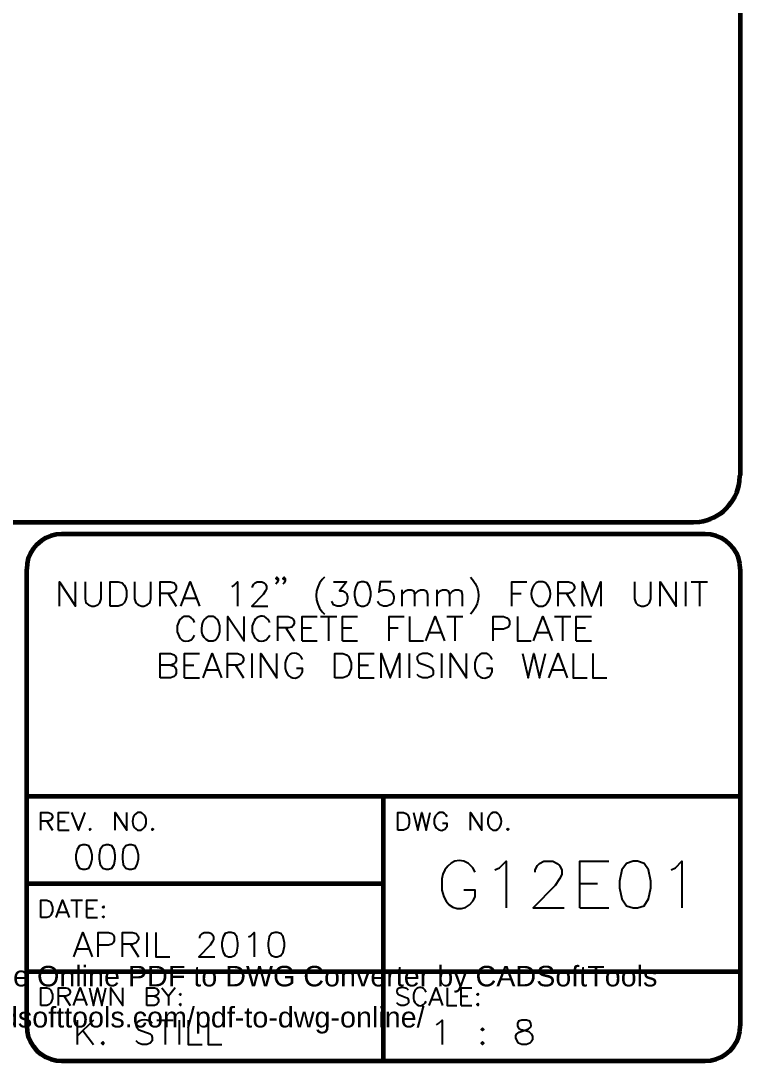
# Model space of a CAD drawing. Header units: millimetres. Extents: x 14 to 201, y 16 to 268.
# Drawn here: x 152.4 to 201.3, y 15.6 to 86.3 of the extents above; entities that cross this region are included whole.
import ezdxf

# ---------------------------------------------------------------- set-up
doc = ezdxf.new("R2010")
doc.units = ezdxf.units.MM
doc.header["$MEASUREMENT"] = 0
doc.layers.get('0').update_dxf_attribs({"linetype": 'CONTINUOUS'})
doc.layers.add('1EECE10', color=7, linetype='CONTINUOUS')
doc.styles.add('1EECEA0', font='Arial.ttf')

# ---------------------------------------------------------------- blocks, each defined once
blk = doc.blocks.new('1EBCFF0')
at = {"layer": '1EECE10', "color": 0, "true_color": 0x000001, "style": '1EECEA0'}
for s, p in [('Created in Free Online PDF to DWG Converter by CADSoftTools', (0, 0)), ('http://www.cadsofttools.com/pdf-to-dwg-online/', (0, -2))]:
    blk.add_text(s, height=1, dxfattribs=at).set_placement(p)

msp = doc.modelspace()

# ---------------------------------------------------------------- linework, layer by layer
at = {"color": 0, "linetype": 'Continuous', "lineweight": 60, "true_color": 0x000007}
for p, q in [((201.295, 264.541), (201.295, 55.414)), ((201.253, 55.012), (201.274, 55.414)), ((198.12, 52.239), (17.018, 52.239)), ((198.12, 52.26), (198.522, 52.282)), ((155.194, 51.435), (154.813, 51.414)), ((155.194, 51.456), (198.924, 51.456)), ((199.305, 51.414), (198.924, 51.435)), ((152.845, 49.445), (152.823, 49.064)), ((152.823, 18.013), (152.823, 49.064)), ((201.295, 49.064), (201.274, 49.445)), ((201.295, 49.064), (201.295, 18.013)), ((152.823, 33.634), (201.295, 33.634)), ((177.059, 21.717), (177.059, 33.634)), ((152.823, 27.686), (177.059, 27.686)), ((152.823, 21.717), (201.295, 21.717)), ((177.059, 15.621), (177.059, 21.717)), ((152.823, 18.013), (152.845, 17.632)), ((201.274, 17.632), (201.295, 18.013)), ((154.813, 15.663), (155.194, 15.642)), ((198.924, 15.621), (155.194, 15.621)), ((198.924, 15.642), (199.305, 15.663))]:
    msp.add_line(p, q, dxfattribs=at)
at = {"color": 0, "linetype": 'Continuous', "lineweight": 25, "true_color": 0x000007}
for p, q in [((173.059, 48.514), (172.889, 48.366)), ((182.965, 48.514), (183.113, 48.366)), ((197.57, 48.197), (197.57, 46.546)), ((197.972, 48.197), (199.073, 48.197)), ((198.522, 48.197), (198.522, 46.546)), ((162.433, 47.413), (162.983, 46.546)), ((178.308, 47.646), (178.308, 46.546)), ((180.679, 47.646), (180.679, 46.546)), ((185.78, 47.413), (186.415, 47.413)), ((189.484, 47.413), (190.034, 46.546)), ((163.534, 47.096), (164.317, 47.096)), ((172.889, 46.165), (173.059, 45.995)), ((183.113, 46.165), (182.965, 45.995)), ((172.784, 45.847), (173.884, 45.847)), ((173.334, 45.847), (173.334, 44.196)), ((181.356, 45.847), (182.457, 45.847)), ((181.906, 45.847), (181.906, 44.196)), ((188.68, 45.847), (189.78, 45.847)), ((189.23, 45.847), (189.23, 44.196)), ((170.434, 45.064), (170.984, 44.196)), ((171.535, 45.064), (172.17, 45.064)), ((174.286, 45.064), (174.921, 45.064)), ((177.44, 45.064), (178.054, 45.064)), ((180.192, 44.746), (180.975, 44.746)), ((187.494, 44.746), (188.278, 44.746)), ((190.161, 45.064), (190.796, 45.064)), ((171.535, 44.196), (172.551, 44.196)), ((174.286, 44.196), (175.302, 44.196)), ((190.161, 44.196), (191.199, 44.196)), ((168.106, 43.328), (168.106, 41.677)), ((178.795, 43.328), (178.795, 41.677)), ((180.996, 43.328), (180.996, 41.677)), ((163.534, 42.545), (164.169, 42.545)), ((167.005, 42.545), (167.555, 41.677)), ((175.408, 42.545), (176.043, 42.545)), ((165.036, 42.228), (165.82, 42.228)), ((188.531, 42.228), (189.315, 42.228)), ((163.534, 41.677), (164.55, 41.677)), ((175.408, 41.677), (176.424, 41.677)), ((154.178, 31.941), (154.58, 31.327)), ((154.982, 31.941), (155.427, 31.941)), ((154.982, 31.327), (155.702, 31.327)), ((190.394, 27.707), (191.601, 27.707)), ((155.829, 26.564), (156.612, 26.564)), ((156.21, 26.564), (156.21, 25.379)), ((154.982, 25.76), (155.533, 25.76)), ((156.909, 25.993), (157.353, 25.993)), ((190.394, 26.035), (192.363, 26.035)), ((156.909, 25.379), (157.628, 25.379)), ((160.972, 24.363), (160.972, 22.712)), ((159.872, 23.58), (160.422, 22.712)), ((156.252, 23.262), (157.035, 23.262)), ((162.899, 20.616), (162.454, 20.045)), ((155.363, 20.045), (155.766, 19.41)), ((156.168, 19.812), (156.739, 19.812)), ((180.34, 19.812), (180.911, 19.812)), ((182.33, 20.045), (182.795, 20.045)), ((182.33, 19.41), (183.07, 19.41)), ((156.252, 18.415), (156.252, 16.764)), ((157.353, 18.415), (156.252, 17.314)), ((161.671, 18.415), (162.772, 18.415)), ((162.221, 18.415), (162.221, 16.764)), ((163.174, 18.415), (163.174, 16.764)), ((156.633, 17.717), (157.353, 16.764))]:
    msp.add_line(p, q, dxfattribs=at)
for points in [[(155.046, 46.546), (155.046, 48.197), (156.146, 46.546), (156.146, 48.197)], [(156.782, 48.197), (156.782, 47.032), (156.845, 46.778), (157.014, 46.63), (157.247, 46.546), (157.395, 46.546), (157.649, 46.63), (157.798, 46.778), (157.882, 47.032), (157.882, 48.197)], [(160.147, 48.197), (160.147, 47.032), (160.232, 46.778), (160.401, 46.63), (160.634, 46.546), (160.782, 46.546), (161.015, 46.63), (161.184, 46.778), (161.248, 47.032), (161.248, 48.197)], [(161.883, 46.546), (161.883, 48.197), (162.602, 48.197), (162.835, 48.133), (162.899, 48.048), (162.983, 47.879), (162.983, 47.731), (162.899, 47.583), (162.835, 47.498), (162.602, 47.413), (161.883, 47.413)], [(163.301, 46.546), (163.936, 48.197), (164.55, 46.546)], [(166.751, 47.879), (166.92, 47.964), (167.153, 48.197), (167.153, 46.546)], [(168.169, 47.816), (168.169, 47.879), (168.254, 48.048), (168.338, 48.133), (168.487, 48.197), (168.804, 48.197), (168.952, 48.133), (169.037, 48.048), (169.122, 47.879), (169.122, 47.731), (169.037, 47.583), (168.889, 47.329), (168.106, 46.546), (169.206, 46.546)], [(169.905, 48.429), (169.82, 48.366), (169.757, 48.429), (169.82, 48.514), (169.905, 48.429), (169.905, 48.281), (169.82, 48.133), (169.757, 48.048)], [(170.37, 48.429), (170.307, 48.366), (170.222, 48.429), (170.307, 48.514), (170.37, 48.429), (170.37, 48.281), (170.307, 48.133), (170.222, 48.048)], [(173.672, 48.197), (174.54, 48.197), (174.075, 47.583), (174.307, 47.583), (174.456, 47.498), (174.54, 47.413), (174.625, 47.181), (174.625, 47.032), (174.54, 46.778), (174.392, 46.63), (174.159, 46.546), (173.905, 46.546), (173.672, 46.63), (173.609, 46.715), (173.524, 46.863)], [(177.61, 48.197), (176.826, 48.197), (176.742, 47.498), (176.826, 47.583), (177.059, 47.646), (177.292, 47.646), (177.525, 47.583), (177.694, 47.413), (177.758, 47.181), (177.758, 47.032), (177.694, 46.778), (177.525, 46.63), (177.292, 46.546), (177.059, 46.546), (176.826, 46.63), (176.742, 46.715), (176.657, 46.863)], [(185.78, 46.546), (185.78, 48.197), (186.796, 48.197)], [(187.6, 48.197), (187.431, 48.133), (187.283, 47.964)], [(188.066, 48.133), (187.897, 48.197), (187.6, 48.197), (187.6, 48.197)], [(188.934, 46.546), (188.934, 48.197), (189.632, 48.197), (189.865, 48.133), (189.95, 48.048), (190.034, 47.879), (190.034, 47.731), (189.95, 47.583), (189.865, 47.498), (189.632, 47.413), (188.934, 47.413)], [(190.585, 46.546), (190.585, 48.197), (191.199, 46.546), (191.834, 48.197), (191.834, 46.546)], [(194.12, 48.197), (194.12, 47.032), (194.204, 46.778), (194.352, 46.63), (194.585, 46.546), (194.755, 46.546), (194.987, 46.63), (195.136, 46.778), (195.22, 47.032), (195.22, 48.197)], [(195.855, 46.546), (195.855, 48.197), (196.956, 46.546), (196.956, 48.197)], [(178.308, 47.329), (178.562, 47.583), (178.71, 47.646), (178.943, 47.646), (179.112, 47.583), (179.176, 47.329), (179.176, 46.546)], [(179.176, 47.329), (179.409, 47.583), (179.578, 47.646), (179.811, 47.646), (179.959, 47.583), (180.044, 47.329), (180.044, 46.546)], [(180.679, 47.329), (180.911, 47.583), (181.06, 47.646), (181.314, 47.646), (181.462, 47.583), (181.547, 47.329), (181.547, 46.546)], [(181.547, 47.329), (181.779, 47.583), (181.928, 47.646), (182.16, 47.646), (182.33, 47.583), (182.414, 47.329), (182.414, 46.546)], [(187.6, 46.546), (187.897, 46.546), (188.066, 46.63)], [(164.232, 45.445), (164.148, 45.614), (163.999, 45.762), (163.83, 45.847), (163.513, 45.847), (163.364, 45.762), (163.195, 45.614), (163.132, 45.445), (163.047, 45.212), (163.047, 44.81)], [(165.164, 45.847), (165.015, 45.762), (164.846, 45.614)], [(165.164, 44.196), (165.481, 44.196), (165.65, 44.26), (165.799, 44.429), (165.883, 44.577), (165.947, 44.81), (165.947, 45.212), (165.883, 45.445), (165.799, 45.614), (165.65, 45.762), (165.481, 45.847), (165.164, 45.847), (165.164, 45.847)], [(166.497, 44.196), (166.497, 45.847), (167.598, 44.196), (167.598, 45.847)], [(168.233, 45.445), (168.148, 45.212), (168.148, 44.81)], [(169.333, 45.445), (169.249, 45.614), (169.101, 45.762)], [(169.884, 44.196), (169.884, 45.847), (170.582, 45.847), (170.836, 45.762), (170.9, 45.678), (170.984, 45.53), (170.984, 45.36), (170.9, 45.212), (170.836, 45.127), (170.582, 45.064), (169.884, 45.064)], [(171.535, 44.196), (171.535, 45.847), (172.551, 45.847)], [(174.286, 44.196), (174.286, 45.847), (175.302, 45.847)], [(177.44, 44.196), (177.44, 45.847), (178.456, 45.847)], [(178.837, 45.847), (178.837, 44.196), (179.79, 44.196)], [(179.938, 44.196), (180.573, 45.847), (181.208, 44.196)], [(184.51, 44.196), (184.51, 45.847), (185.208, 45.847), (185.441, 45.762), (185.526, 45.678), (185.611, 45.53), (185.611, 45.297), (185.526, 45.127), (185.441, 45.064), (185.208, 44.979), (184.51, 44.979)], [(186.161, 45.847), (186.161, 44.196), (187.092, 44.196)], [(187.262, 44.196), (187.897, 45.847), (188.51, 44.196)], [(190.161, 44.196), (190.161, 45.847), (191.199, 45.847)], [(163.999, 44.26), (164.148, 44.429), (164.232, 44.577)], [(169.101, 44.26), (169.249, 44.429), (169.333, 44.577)], [(161.883, 41.677), (161.883, 43.328), (162.602, 43.328), (162.835, 43.244), (162.899, 43.18), (162.983, 43.011), (162.983, 42.863), (162.899, 42.693), (162.835, 42.63), (162.602, 42.545), (161.883, 42.545)], [(163.534, 41.677), (163.534, 43.328), (164.55, 43.328)], [(164.804, 41.677), (165.417, 43.328), (166.052, 41.677)], [(166.455, 41.677), (166.455, 43.328), (167.153, 43.328), (167.386, 43.244), (167.471, 43.18), (167.555, 43.011), (167.555, 42.863), (167.471, 42.693), (167.386, 42.63), (167.153, 42.545), (166.455, 42.545)], [(168.719, 41.677), (168.719, 43.328), (169.82, 41.677), (169.82, 43.328)], [(171.556, 42.926), (171.471, 43.095), (171.323, 43.244)], [(175.408, 41.677), (175.408, 43.328), (176.424, 43.328)], [(176.911, 41.677), (176.911, 43.328), (177.525, 41.677), (178.16, 43.328), (178.16, 41.677)], [(180.446, 43.095), (180.276, 43.244), (180.044, 43.328), (179.726, 43.328), (179.493, 43.244), (179.345, 43.095), (179.345, 42.926), (179.409, 42.778), (179.493, 42.693), (179.663, 42.63), (180.128, 42.46), (180.276, 42.376), (180.361, 42.312), (180.446, 42.143), (180.446, 41.91), (180.276, 41.762), (180.044, 41.677), (179.726, 41.677), (179.493, 41.762), (179.345, 41.91)], [(181.61, 41.677), (181.61, 43.328), (182.711, 41.677), (182.711, 43.328)], [(184.446, 42.926), (184.362, 43.095), (184.213, 43.244), (184.065, 43.328), (183.748, 43.328), (183.578, 43.244), (183.43, 43.095), (183.346, 42.926), (183.261, 42.693), (183.261, 42.312), (183.346, 42.079)], [(186.499, 43.328), (186.88, 41.677), (187.283, 43.328), (187.664, 41.677), (188.066, 43.328)], [(188.299, 41.677), (188.934, 43.328), (189.547, 41.677)], [(189.95, 43.328), (189.95, 41.677), (190.902, 41.677)], [(191.283, 43.328), (191.283, 41.677), (192.236, 41.677)], [(162.602, 42.545), (162.835, 42.46), (162.899, 42.376), (162.983, 42.228), (162.983, 41.995), (162.899, 41.825), (162.835, 41.762), (162.602, 41.677), (161.883, 41.677)], [(170.37, 42.693), (170.37, 42.312), (170.455, 42.079)], [(171.471, 41.91), (171.556, 42.079), (171.556, 42.312), (171.154, 42.312)], [(184.362, 41.91), (184.446, 42.079), (184.446, 42.312), (184.065, 42.312)], [(153.776, 31.327), (153.776, 32.512), (154.284, 32.512), (154.453, 32.449), (154.517, 32.406), (154.58, 32.279), (154.58, 32.173), (154.517, 32.068), (154.453, 32.004), (154.284, 31.941), (153.776, 31.941)], [(154.982, 31.327), (154.982, 32.512), (155.702, 32.512)], [(155.871, 32.512), (156.337, 31.327), (156.782, 32.512)], [(158.835, 31.327), (158.835, 32.512), (159.618, 31.327), (159.618, 32.512)], [(160.359, 32.512), (160.253, 32.449), (160.126, 32.343)], [(160.697, 32.449), (160.592, 32.512), (160.359, 32.512), (160.359, 32.512)], [(179.091, 32.512), (179.388, 31.327), (179.663, 32.512), (179.959, 31.327), (180.234, 32.512)], [(180.509, 32.068), (180.509, 31.771), (180.573, 31.602)], [(181.377, 32.237), (181.314, 32.343), (181.208, 32.449)], [(182.965, 31.327), (182.965, 32.512), (183.748, 31.327), (183.748, 32.512)], [(184.489, 32.512), (184.383, 32.449), (184.256, 32.343)], [(184.827, 32.449), (184.722, 32.512), (184.489, 32.512), (184.489, 32.512)], [(160.359, 31.327), (160.592, 31.327), (160.697, 31.39)], [(181.314, 31.496), (181.377, 31.602), (181.377, 31.771), (181.081, 31.771)], [(184.489, 31.327), (184.722, 31.327), (184.827, 31.39)], [(183.282, 28.469), (183.134, 28.766), (182.838, 29.062)], [(184.637, 28.617), (184.954, 28.766), (185.399, 29.21), (185.399, 26.035)], [(187.367, 28.469), (187.367, 28.617), (187.515, 28.914), (187.664, 29.062), (187.96, 29.21), (188.574, 29.21), (188.87, 29.062), (189.018, 28.914), (189.188, 28.617), (189.188, 28.3), (189.018, 28.004), (188.722, 27.559), (187.219, 26.035), (189.336, 26.035)], [(190.394, 26.035), (190.394, 29.21), (192.363, 29.21)], [(196.596, 28.617), (196.892, 28.766), (197.337, 29.21), (197.337, 26.035)], [(181.017, 28.004), (181.017, 27.242), (181.165, 26.797)], [(183.134, 26.501), (183.282, 26.797), (183.282, 27.242), (182.52, 27.242)], [(154.813, 25.379), (155.258, 26.564), (155.702, 25.379)], [(156.909, 25.379), (156.909, 26.564), (157.628, 26.564)], [(156.019, 22.712), (156.633, 24.363), (157.268, 22.712)], [(157.67, 22.712), (157.67, 24.363), (158.369, 24.363), (158.602, 24.299), (158.686, 24.215), (158.771, 24.067), (158.771, 23.813), (158.686, 23.664), (158.602, 23.58), (158.369, 23.516), (157.67, 23.516)], [(159.321, 22.712), (159.321, 24.363), (160.02, 24.363), (160.253, 24.299), (160.337, 24.215), (160.422, 24.067), (160.422, 23.897), (160.337, 23.749), (160.253, 23.664), (160.02, 23.58), (159.321, 23.58)], [(161.586, 24.363), (161.586, 22.712), (162.539, 22.712)], [(164.592, 23.982), (164.592, 24.067), (164.655, 24.215), (164.74, 24.299), (164.888, 24.363), (165.206, 24.363), (165.375, 24.299), (165.439, 24.215), (165.523, 24.067), (165.523, 23.897), (165.439, 23.749), (165.29, 23.516), (164.507, 22.712), (165.608, 22.712)], [(167.894, 24.067), (168.042, 24.13), (168.275, 24.363), (168.275, 22.712)], [(154.982, 19.41), (154.982, 20.616), (155.49, 20.616), (155.66, 20.553), (155.702, 20.489), (155.766, 20.384), (155.766, 20.278), (155.702, 20.151), (155.66, 20.108), (155.49, 20.045), (154.982, 20.045)], [(155.998, 19.41), (156.443, 20.616), (156.909, 19.41)], [(157.078, 20.616), (157.353, 19.41), (157.628, 20.616), (157.925, 19.41), (158.2, 20.616)], [(158.538, 19.41), (158.538, 20.616), (159.343, 19.41), (159.343, 20.616)], [(160.972, 19.41), (160.972, 20.616), (161.502, 20.616), (161.671, 20.553), (161.713, 20.489), (161.777, 20.384), (161.777, 20.278), (161.713, 20.151), (161.671, 20.108), (161.502, 20.045), (160.972, 20.045)], [(162.01, 20.616), (162.454, 20.045), (162.454, 19.41)], [(178.752, 20.447), (178.647, 20.553), (178.477, 20.616)], [(179.959, 20.32), (179.895, 20.447), (179.79, 20.553)], [(180.171, 19.41), (180.636, 20.616), (181.081, 19.41)], [(181.377, 20.616), (181.377, 19.41), (182.054, 19.41)], [(182.33, 19.41), (182.33, 20.616), (183.07, 20.616)], [(161.502, 20.045), (161.671, 19.981), (161.713, 19.918), (161.777, 19.812), (161.777, 19.643), (161.713, 19.537), (161.671, 19.473), (161.502, 19.41), (160.972, 19.41)], [(178.075, 20.151), (178.202, 20.108), (178.541, 19.981), (178.647, 19.918), (178.71, 19.876), (178.752, 19.749), (178.752, 19.579), (178.647, 19.473), (178.477, 19.41), (178.244, 19.41), (178.075, 19.473), (177.969, 19.579)], [(179.155, 20.32), (179.091, 20.151), (179.091, 19.876)], [(179.79, 19.473), (179.895, 19.579), (179.959, 19.706)], [(161.353, 18.182), (161.205, 18.33), (160.972, 18.415)], [(163.788, 18.415), (163.788, 16.764), (164.74, 16.764)], [(165.142, 18.415), (165.142, 16.764), (166.074, 16.764)], [(180.657, 18.098), (180.806, 18.182), (181.038, 18.415), (181.038, 16.764)], [(186.457, 18.415), (186.224, 18.33), (186.161, 18.182), (186.161, 18.034), (186.224, 17.865), (186.394, 17.78), (186.711, 17.717), (186.944, 17.632), (187.092, 17.484), (187.177, 17.314), (187.177, 17.082), (187.092, 16.933), (187.007, 16.849), (186.775, 16.764), (186.457, 16.764), (186.224, 16.849)], [(187.007, 18.33), (186.775, 18.415), (186.457, 18.415), (186.457, 18.415)], [(160.422, 17.78), (160.57, 17.717), (161.036, 17.547), (161.205, 17.484), (161.29, 17.399), (161.353, 17.23), (161.353, 16.997), (161.205, 16.849), (160.972, 16.764), (160.655, 16.764), (160.422, 16.849), (160.253, 16.997)]]:
    msp.add_lwpolyline(points, dxfattribs=at)
for points in [[(158.496, 46.546), (158.496, 48.197), (159.046, 48.197), (159.3, 48.133), (159.449, 47.964), (159.533, 47.816), (159.597, 47.583), (159.597, 47.181), (159.533, 46.948), (159.449, 46.778), (159.3, 46.63), (159.046, 46.546)], [(175.556, 48.197), (175.324, 48.133), (175.175, 47.879), (175.091, 47.498), (175.091, 47.265), (175.175, 46.863), (175.324, 46.63), (175.556, 46.546), (175.726, 46.546), (175.959, 46.63), (176.107, 46.863), (176.191, 47.265), (176.191, 47.498), (176.107, 47.879), (175.959, 48.133), (175.726, 48.197)], [(173.757, 41.677), (173.757, 43.328), (174.307, 43.328), (174.54, 43.244), (174.71, 43.095), (174.773, 42.926), (174.858, 42.693), (174.858, 42.312), (174.773, 42.079), (174.71, 41.91), (174.54, 41.762), (174.307, 41.677)], [(178.033, 31.327), (178.033, 32.512), (178.414, 32.512), (178.583, 32.449), (178.71, 32.343), (178.752, 32.237), (178.816, 32.068), (178.816, 31.771), (178.752, 31.602), (178.71, 31.496), (178.583, 31.39), (178.414, 31.327)], [(157.12, 31.433), (157.078, 31.39), (157.12, 31.327), (157.184, 31.39)], [(161.375, 31.433), (161.332, 31.39), (161.375, 31.327), (161.438, 31.39)], [(185.505, 31.433), (185.441, 31.39), (185.505, 31.327), (185.568, 31.39)], [(156.633, 30.332), (156.4, 30.247), (156.252, 30.014), (156.168, 29.612), (156.168, 29.379), (156.252, 28.998), (156.4, 28.744), (156.633, 28.681), (156.803, 28.681), (157.035, 28.744), (157.184, 28.998), (157.268, 29.379), (157.268, 29.612), (157.184, 30.014), (157.035, 30.247), (156.803, 30.332)], [(158.221, 30.332), (157.988, 30.247), (157.819, 30.014), (157.734, 29.612), (157.734, 29.379), (157.819, 28.998), (157.988, 28.744), (158.221, 28.681), (158.369, 28.681), (158.602, 28.744), (158.771, 28.998), (158.835, 29.379), (158.835, 29.612), (158.771, 30.014), (158.602, 30.247), (158.369, 30.332)], [(159.787, 30.332), (159.554, 30.247), (159.385, 30.014), (159.321, 29.612), (159.321, 29.379), (159.385, 28.998), (159.554, 28.744), (159.787, 28.681), (159.935, 28.681), (160.189, 28.744), (160.337, 28.998), (160.422, 29.379), (160.422, 29.612), (160.337, 30.014), (160.189, 30.247), (159.935, 30.332)], [(194.014, 29.21), (193.569, 29.062), (193.252, 28.617), (193.103, 27.855), (193.103, 27.411), (193.252, 26.649), (193.569, 26.183), (194.014, 26.035), (194.31, 26.035), (194.776, 26.183), (195.072, 26.649), (195.22, 27.411), (195.22, 27.855), (195.072, 28.617), (194.776, 29.062), (194.31, 29.21)], [(153.776, 25.379), (153.776, 26.564), (154.178, 26.564), (154.347, 26.501), (154.453, 26.395), (154.517, 26.268), (154.58, 26.099), (154.58, 25.823), (154.517, 25.654), (154.453, 25.548), (154.347, 25.421), (154.178, 25.379)], [(158.03, 26.162), (157.967, 26.099), (158.03, 26.056), (158.094, 26.099)], [(158.03, 25.485), (157.967, 25.421), (158.03, 25.379), (158.094, 25.421)], [(166.539, 24.363), (166.306, 24.299), (166.158, 24.067), (166.074, 23.664), (166.074, 23.432), (166.158, 23.029), (166.306, 22.797), (166.539, 22.712), (166.709, 22.712), (166.941, 22.797), (167.09, 23.029), (167.174, 23.432), (167.174, 23.664), (167.09, 24.067), (166.941, 24.299), (166.709, 24.363)], [(169.693, 24.363), (169.46, 24.299), (169.291, 24.067), (169.227, 23.664), (169.227, 23.432), (169.291, 23.029), (169.46, 22.797), (169.693, 22.712), (169.841, 22.712), (170.095, 22.797), (170.243, 23.029), (170.328, 23.432), (170.328, 23.664), (170.243, 24.067), (170.095, 24.299), (169.841, 24.363)], [(153.776, 19.41), (153.776, 20.616), (154.178, 20.616), (154.347, 20.553), (154.453, 20.447), (154.517, 20.32), (154.58, 20.151), (154.58, 19.876), (154.517, 19.706), (154.453, 19.579), (154.347, 19.473), (154.178, 19.41)], [(163.259, 20.214), (163.195, 20.151), (163.259, 20.108), (163.301, 20.151)], [(183.473, 20.214), (183.409, 20.151), (183.473, 20.108), (183.515, 20.151)], [(163.259, 19.537), (163.195, 19.473), (163.259, 19.41), (163.301, 19.473)], [(183.473, 19.537), (183.409, 19.473), (183.473, 19.41), (183.515, 19.473)], [(183.79, 17.865), (183.705, 17.78), (183.79, 17.717), (183.875, 17.78)], [(157.988, 16.933), (157.903, 16.849), (157.988, 16.764), (158.051, 16.849)], [(183.79, 16.933), (183.705, 16.849), (183.79, 16.764), (183.875, 16.849)]]:
    msp.add_lwpolyline(points, close=True, dxfattribs=at)
at = {"color": 0, "linetype": 'Continuous', "lineweight": 60, "true_color": 0x000007}
for points in [[(198.522, 52.282), (199.91, 52.436), (201.088, 53.631), (201.253, 55.012)], [(154.813, 51.414), (153.843, 51.276), (152.983, 50.415), (152.845, 49.445)], [(201.274, 49.445), (201.136, 50.415), (200.275, 51.276), (199.305, 51.414)], [(152.845, 17.632), (152.983, 16.662), (153.843, 15.802), (154.813, 15.663)], [(199.305, 15.663), (200.275, 15.802), (201.136, 16.662), (201.274, 17.632)]]:
    msp.add_open_spline(points, degree=3, dxfattribs=at)
at = {"color": 0, "linetype": 'Continuous', "lineweight": 25, "true_color": 0x000007}
for points in [[(172.889, 48.366), (172.366, 47.735), (172.365, 46.795), (172.889, 46.165)], [(183.113, 48.366), (183.664, 47.63), (183.665, 46.899), (183.113, 46.165)], [(188.066, 46.63), (188.515, 47), (188.503, 47.756), (188.066, 48.133)], [(187.283, 47.964), (186.956, 47.534), (187.062, 46.749), (187.6, 46.546)], [(169.101, 45.762), (168.79, 46.019), (168.339, 45.794), (168.233, 45.445)], [(164.846, 45.614), (164.593, 45.168), (164.608, 44.397), (165.164, 44.196)], [(163.047, 44.81), (163.171, 44.309), (163.461, 44.023), (163.999, 44.26)], [(168.148, 44.81), (168.278, 44.333), (168.575, 44.008), (169.101, 44.26)], [(171.323, 43.244), (170.844, 43.549), (170.475, 43.157), (170.37, 42.693)], [(170.455, 42.079), (170.616, 41.618), (171.164, 41.493), (171.471, 41.91)], [(183.346, 42.079), (183.503, 41.631), (184.049, 41.477), (184.362, 41.91)], [(181.208, 32.449), (180.867, 32.683), (180.588, 32.382), (180.509, 32.068)], [(160.126, 32.343), (159.933, 32.009), (159.964, 31.491), (160.359, 31.327)], [(160.697, 31.39), (161.027, 31.655), (161.027, 32.184), (160.697, 32.449)], [(184.256, 32.343), (184.063, 32.009), (184.094, 31.491), (184.489, 31.327)], [(184.827, 31.39), (185.157, 31.655), (185.157, 32.184), (184.827, 32.449)], [(180.573, 31.602), (180.734, 31.272), (181.069, 31.194), (181.314, 31.496)], [(182.838, 29.062), (181.949, 29.606), (181.161, 28.912), (181.017, 28.004)], [(181.165, 26.797), (181.478, 25.903), (182.594, 25.68), (183.134, 26.501)], [(178.477, 20.616), (178.179, 20.66), (177.753, 20.515), (178.075, 20.151)], [(179.79, 20.553), (179.547, 20.732), (179.241, 20.585), (179.155, 20.32)], [(179.091, 19.876), (179.172, 19.541), (179.434, 19.246), (179.79, 19.473)], [(160.972, 18.415), (160.58, 18.483), (159.917, 18.249), (160.422, 17.78)], [(186.224, 16.849), (185.469, 18.027), (187.563, 17.427), (187.007, 18.33)]]:
    msp.add_open_spline(points, degree=3, dxfattribs=at)

# ---------------------------------------------------------------- block references
at = {"layer": '1EECE10', "color": 0, "true_color": 0x000000, "xscale": 1.395756951470751, "yscale": 1.395756951470751, "zscale": 1.395756951470751}
msp.add_blockref('1EBCFF0', (139.436, 20.704), dxfattribs=at)

doc.saveas('drawing.dxf')
